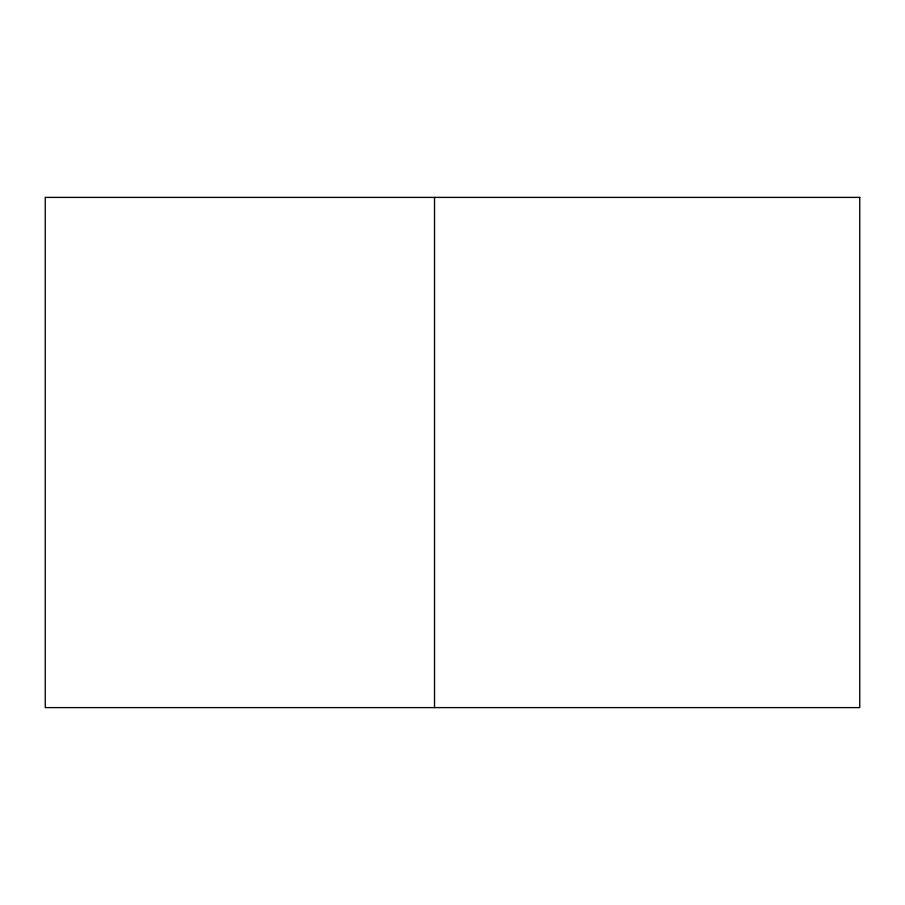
<?xml version="1.0" encoding="UTF-8"?>
<svg xmlns="http://www.w3.org/2000/svg" width="905" height="905" viewBox="0 0 905 905"><rect width="100%" height="100%" fill="white"/><g stroke="black" fill="none" stroke-linecap="round" stroke-linejoin="round"><path stroke-width="1.36" d="M434.524 197.392L434.524 707.608M859.75 197.392L45.25 197.392L45.25 707.608L859.75 707.608L859.75 197.392"/></g></svg>
